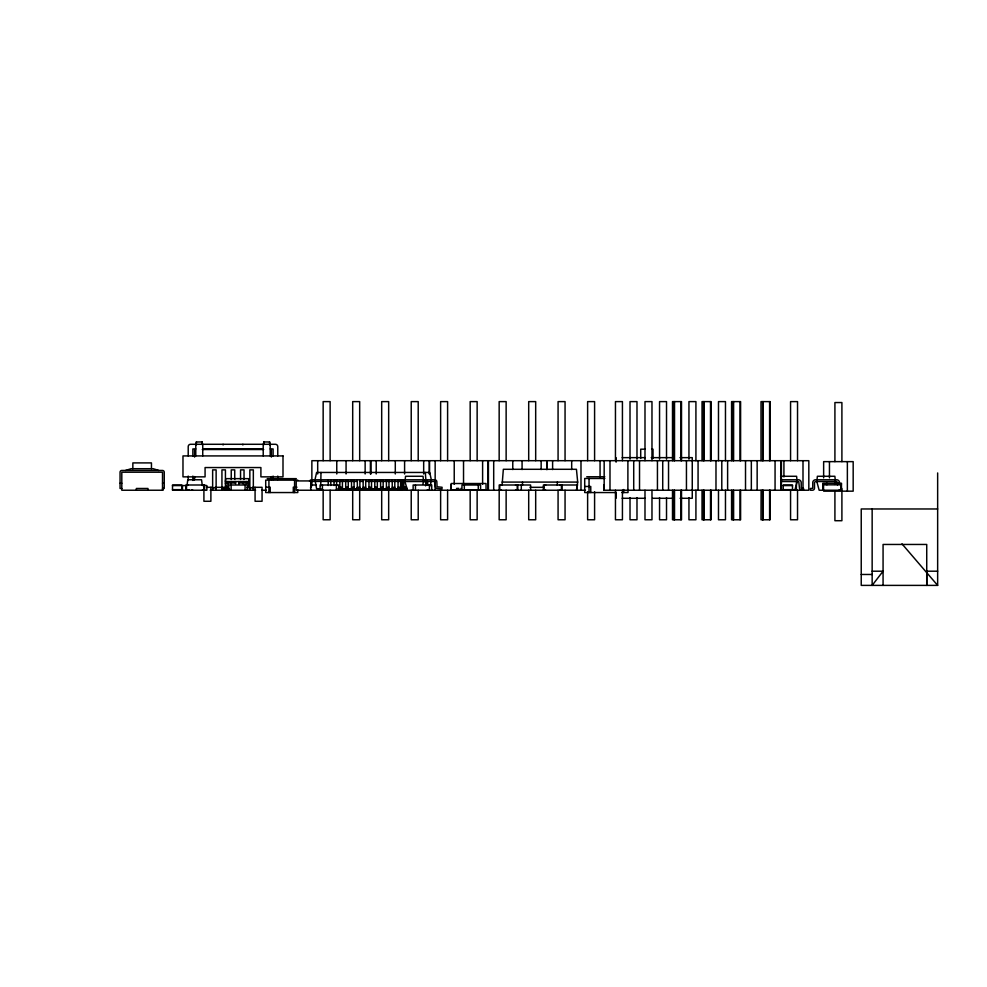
<?xml version="1.0" encoding="UTF-8"?>
<svg xmlns="http://www.w3.org/2000/svg" width="987" height="987" viewBox="0 0 987 987"><rect width="100%" height="100%" fill="white"/><g stroke="black" fill="none" stroke-linecap="round" stroke-linejoin="round"><path stroke-width="1.48" d="M320.997 472.452L320.726 485.814M425.582 485.814L425.853 482.877M502.099 484.999L503.345 469.294L576.445 469.294L577.691 482.088L576.445 490.231M186.975 485.579L187.777 479.768L201.533 479.768L202.335 485.579M195.969 444.681L196.351 441.966L202.162 441.966L202.557 444.681M263.418 444.681L263.8 441.966L269.624 441.966L270.006 444.681M430.357 485.814L431.331 479.781L429.703 472.452L316.605 472.452L314.976 479.781L316.605 488.738L320.997 488.738M247.367 489.096L248.995 482.988L248.613 478.646L225.776 478.646L225.394 481.545L248.995 481.545M422.818 484.42L423.596 481.508L423.041 476.277L405.546 476.277L404.991 481.508L407.323 490.231M794.831 490.231L797.151 481.508L796.595 476.277L780.557 476.277M834.644 484.42L835.421 481.508L834.866 476.277L817.372 476.277L816.817 481.508L819.148 490.231L841.825 490.231L841.825 488.479M125.583 470.454L131.111 468.714L153.207 468.714L158.734 470.454M403.769 479.768L403.449 479.781A2.912 2.912 0 0 0 400.944 482.285L400.907 488.269L398.6 488.479L398.6 490.231M195.771 448.937L192.86 448.937L192.86 456.216M202.742 448.937L263.221 448.937M270.204 448.937L273.103 448.937L273.103 456.216M645.325 449.184L640.711 449.184L640.711 458.412M651.593 449.184L653.024 449.184L653.024 458.412M202.286 449.529L263.689 449.529M622.18 457.647L645.202 457.647M651.186 457.647L672.455 457.647M679.944 457.647L692.257 457.647L692.257 490.231M586.734 476.77L604.821 476.77M604.821 478.473L584.711 478.473L584.711 492.55L616.122 492.55M267.206 478.646L296.297 478.646M781.408 479.768L798.693 479.781A2.912 2.912 0 0 1 801.197 482.285L801.234 488.269L803.554 488.479L803.554 490.231M297.79 480.138L265.713 480.138L265.713 492.55L297.79 492.55L297.79 489.873M357.072 481.409L311.423 481.422L310.893 486.912A1.851 1.851 0 0 1 310.411 487.899M360.144 481.409L363.204 481.409M366.263 481.409L404.547 481.409M422.917 481.409L425.989 481.409L425.311 472.452M427.322 481.409L435.033 481.508L435.415 486.912A1.851 1.851 0 0 0 436.859 488.429L441.966 488.898L442.102 487.27L437.081 486.776L436.822 481.533A2.085 2.085 0 0 0 435.033 479.793L311.275 479.793A2.085 2.085 0 0 0 309.548 481.274M780.865 481.508L798.754 481.594L799.482 488.195A2.036 2.036 0 0 0 801.518 490.231M502.099 482.088L577.691 482.088M235.572 482.988L225.394 482.988L227.022 489.096M238.829 482.988L248.995 482.988M120.056 483.248L121.808 483.248M162.51 483.248L164.249 483.248M822.85 483.988L826.921 483.988M837.395 483.988L841.467 483.988M310.794 484.999L316.111 484.999M577.691 484.999L543.393 484.999L543.393 490.231M172.503 485.579L185.926 485.579M783.197 485.579L792.499 485.579M584.711 486.48L590.769 486.48L590.769 492.55M265.713 487.196L270.204 487.196L270.204 492.55M296.964 487.196L293.299 487.196L293.299 492.55M206.493 487.319L212.637 487.319M215.006 487.319L227.17 487.319L227.17 490.231M246.947 487.319L249.847 487.319M252.487 487.319L262.061 487.319L262.061 501.273L255.078 501.273L255.078 487.319M339.873 487.27L342.427 487.27M345.697 487.27L348.251 487.27M351.508 487.27L354.074 487.27M357.331 487.27L359.885 487.27M363.142 487.27L365.708 487.27M368.965 487.27L371.519 487.27M374.789 487.27L377.342 487.27M380.6 487.27L383.166 487.27M386.423 487.27L388.977 487.27M392.234 487.27L394.8 487.27M398.057 487.27L400.611 487.27M403.88 487.27L406.434 487.27M530.056 487.319L543.689 487.319M212.637 487.899L216.128 487.899M221.939 487.899L225.431 487.899M249.847 487.899L253.338 487.899M121.808 488.479L120.056 488.479L120.056 472.205A1.74 1.74 0 0 1 121.808 470.454L162.51 470.454A1.74 1.74 0 0 1 164.249 472.205L164.249 488.479L162.51 488.479M227.837 488.787L229.465 488.787M337.875 488.738L399.229 488.738M402.301 488.738L406.903 488.738M221.939 488.984L225.431 488.984M172.503 489.651L181.805 489.651M347.424 489.651L356.726 489.651M783.197 489.651L792.499 489.651M451.133 490.058L486.023 490.058M793.412 490.008L796.349 490.008L796.558 481.027M210.182 490.231L255.584 490.231M261.666 490.231L266.354 490.231M585.39 490.231L296.162 490.231L296.223 480.928L310.769 480.928L310.769 490.231M823.639 491.168L853.175 491.168L853.175 461.632L823.639 461.632L823.639 477.881M621.946 492.55L628.016 492.55L628.016 489.515M622.18 498.287L645.029 498.287M652.654 498.287L672.455 498.287M680.068 498.287L692.257 498.287L692.257 490.761M937.65 508.971L861.232 508.971L861.232 585.39L937.65 585.39L937.65 472.946M872.15 571.202L883.069 571.202L872.15 585.39L872.15 508.971M937.65 571.202L926.731 571.202L926.731 585.39L926.731 544.454L883.069 544.454L883.069 585.39M861.232 574.471L872.15 574.471M424.817 479.768L425.138 479.781A2.912 2.912 0 0 1 427.655 482.285L427.667 485.37M937.65 585.39L901.97 543.837M839.493 482.618L839.481 482.285A2.912 2.912 0 0 0 836.964 479.781L815.274 479.781A2.912 2.912 0 0 0 812.77 482.285L812.733 488.269L810.426 488.479L810.426 490.231L812.461 490.231A2.036 2.036 0 0 0 814.497 488.195L814.497 482.52L815.348 481.545L836.594 481.508L837.753 482.668M847.364 461.632L847.364 491.168M841.899 461.632L841.899 402.548L834.916 402.548L834.916 461.632M841.899 491.168L841.899 520.717L834.916 520.717L834.916 491.168M841.467 490.231L841.467 483.248L822.85 483.248L822.85 490.231M840.764 490.231L840.764 484.827L823.553 484.827L823.553 490.231M837.395 483.248L837.395 484.827M829.45 461.632L829.45 477.881M826.921 483.248L826.921 484.827M802.999 460.695L802.999 490.231M797.533 460.695L797.533 401.61L790.562 401.61L790.562 460.695M797.533 490.231L797.533 519.767L790.562 519.767L790.562 490.231M792.499 490.231L792.499 484.999L783.197 484.999L783.197 490.231M783.925 460.695L783.925 476.931M781.408 460.695L781.408 490.231M780.877 460.695L780.877 490.231M775.066 460.695L775.066 490.231M770.131 460.695L770.131 401.61L761.014 401.61L761.014 460.695M770.131 490.231L770.131 519.767L761.014 519.767L761.125 490.231M769.601 401.61L769.601 460.695M769.601 490.231L769.601 519.767M763.148 401.61L763.148 460.695M763.148 490.231L763.148 519.767M762.618 401.61L762.618 460.695M762.618 490.231L762.618 519.767M757.152 460.695L757.152 490.231M751.341 460.695L751.341 490.231M745.518 460.695L745.518 490.231M740.595 460.695L740.595 401.61L731.577 401.61L731.577 460.695M740.595 490.231L740.595 519.767L731.577 519.767L731.577 490.231M740.053 401.61L740.053 460.695M740.053 490.231L740.053 519.767M733.612 401.61L733.612 460.695M733.612 490.231L733.612 519.767M733.082 401.61L733.082 460.695M733.082 490.231L733.082 519.767M727.616 460.695L727.616 490.231M725.47 460.695L725.47 401.61L718.487 401.61L718.487 460.695M725.47 490.231L725.47 519.767L718.487 519.767L718.487 490.231M721.793 460.695L721.793 490.231M715.982 460.695L715.982 490.231M711.047 460.695L711.047 401.61L702.041 401.61L702.041 460.695M711.047 490.231L711.047 519.767L702.041 519.767L702.041 490.231M710.517 401.61L710.517 460.695M710.517 490.231L710.517 519.767M704.076 401.61L704.076 460.695M704.076 490.231L704.076 519.767M703.546 401.61L703.546 460.695M703.546 490.231L703.546 519.767M698.068 460.695L698.068 490.231M695.921 460.695L695.921 401.61L688.951 401.61L688.951 459.177M695.921 490.231L695.921 519.767L688.951 519.767L688.951 497.608M686.446 460.695L686.446 490.231M681.511 460.695L681.511 401.61L672.505 401.61L672.505 460.695M681.511 490.231L681.511 519.767L672.505 519.767L672.505 490.231M680.981 401.61L680.981 460.695M680.981 490.231L680.981 519.767M674.528 401.61L674.528 460.695M674.528 490.231L674.528 519.767M673.998 401.61L673.998 460.695M673.998 490.231L673.998 519.767M668.532 460.695L668.532 490.231M666.521 459.177L666.521 401.61L659.55 401.61L659.55 459.177M666.521 497.608L666.521 519.767L659.55 519.767L659.55 497.608M662.721 460.695L662.721 490.231M657.441 460.695L657.441 490.231M651.975 460.695L651.975 401.61L644.992 401.61L644.992 460.695M651.975 490.231L651.975 519.767L644.992 519.767L644.992 490.231M639.527 460.695L639.527 490.231M636.985 459.177L636.985 401.61L630.014 401.61L630.014 459.177M636.985 497.608L636.985 519.767L630.014 519.767L630.014 497.608M633.716 460.695L633.716 490.231M627.892 460.695L627.892 490.231M623.685 489.515L623.685 492.55M622.427 460.695L622.427 401.61L615.456 401.61L615.456 460.695M622.427 490.231L622.427 519.767L615.456 519.767L615.456 490.231M616.085 457.647L616.085 462.163M616.085 492.266L616.085 498.287M609.991 460.695L609.991 490.231M604.167 460.695L604.167 490.231M603.859 484.999L603.859 490.231L808.822 490.231L808.822 460.695L311.867 460.695L311.867 485.801M600.059 460.695L600.059 476.931M594.593 460.695L594.593 401.61L587.623 401.61L587.623 460.695M594.593 491.711L594.593 519.767L587.623 519.767L587.623 491.711M589.042 478.473L589.042 492.55M580.985 460.695L580.985 490.231M577.148 484.999L577.148 490.231M571.683 460.695L571.683 469.553M565.058 460.695L565.058 401.61L558.074 401.61L558.074 460.695M565.058 490.231L565.058 519.767L558.074 519.767L558.074 490.231M561.998 484.999L561.998 490.231M559.666 484.999L561.418 485.579L561.418 489.651L559.666 490.231M557.322 482.088L557.322 485.135M552.609 460.695L552.609 469.553M546.958 460.695L546.958 469.553M546.798 460.695L546.798 469.553M545.712 484.999L543.973 485.579L543.973 489.651L545.712 490.231M541.147 460.695L541.147 469.553M535.682 460.695L535.682 401.61L528.699 401.61L528.699 460.695M535.682 490.231L535.682 519.767L528.699 519.767L528.699 490.231M530.599 490.231L530.599 484.999L499.2 484.999L499.163 519.767L506.134 519.767L506.134 490.231M522.481 482.088L522.481 485.135M522.074 460.695L522.074 469.553M521.296 484.999L521.296 490.231M517.805 484.999L517.805 490.231M515.473 484.999L517.225 485.579L517.225 489.651L515.473 490.231M512.771 460.695L512.771 469.553M506.134 460.695L506.134 401.61L499.163 401.61L499.163 460.695M501.519 484.999L499.78 485.579L499.78 489.651L501.519 490.231M493.697 460.695L493.697 490.231M488.429 460.695L488.429 490.231M487.874 460.695L487.874 490.231M486.048 490.231L486.023 483.519L451.133 483.519L451.133 490.231M482.606 460.695L482.606 484.321M480.583 490.231L480.583 484.999L461.978 484.999L461.978 490.231M478.263 484.999L478.263 490.231M477.14 460.695L477.14 401.61L470.17 401.61L470.17 460.695M477.14 490.231L477.14 519.767L470.17 519.767L470.17 490.231M464.309 484.999L464.309 490.231M463.532 460.695L463.532 484.321M460.954 488.392L460.954 490.231M458.782 490.231L458.782 488.392L456.599 488.392L456.599 490.231M454.23 460.695L454.23 484.321M450.936 484.999L450.936 490.231M447.604 460.695L447.604 401.61L440.621 401.61L440.621 460.695M447.604 490.231L447.604 519.767L440.621 519.767L440.621 490.231M435.156 460.695L435.156 490.231M431.738 490.231L431.738 484.999L413.134 484.999L413.134 490.231M429.481 460.695L429.481 473.982M429.345 460.695L429.345 473.982M429.419 484.999L429.419 490.231M425.928 485.431L425.89 482.372L424.916 481.52L403.683 481.52L402.671 482.52L402.671 488.195A2.036 2.036 0 0 1 400.636 490.231M423.67 460.695L423.67 473.982M418.204 460.695L418.204 401.61L411.221 401.61L411.221 460.695M418.204 490.231L418.204 519.767L411.221 519.767L411.221 490.231M415.453 484.999L415.453 490.231M406.434 486.603L406.434 488.898L403.88 488.898L403.88 481.274M404.596 460.695L404.596 473.982M400.611 479.781L400.611 488.898L398.057 488.898L398.057 479.781M395.293 460.695L395.293 473.982M394.8 479.781L394.8 488.898L392.234 488.898L392.234 479.781M388.977 479.781L388.977 488.898L386.423 488.898L386.423 479.781M388.668 460.695L388.668 401.61L381.685 401.61L381.685 460.695M388.668 490.231L388.668 519.767L381.685 519.767L381.685 490.231M383.166 479.781L383.166 488.898L380.6 488.898L380.6 479.781M377.342 479.781L377.342 488.898L374.789 488.898L374.789 479.781M376.22 460.695L376.22 473.982M371.519 479.781L371.519 488.898L368.965 488.898L368.965 479.781M370.952 460.695L370.952 473.982M370.409 460.695L370.409 473.982M365.708 479.781L365.708 488.898L363.142 488.898L363.142 479.781M365.141 460.695L365.141 473.982M359.885 479.781L359.885 488.898L357.331 488.898L357.331 479.781M359.675 460.695L359.675 401.61L352.692 401.61L352.692 460.695M359.675 490.231L359.675 519.767L352.692 519.767L352.692 490.231M356.726 487.615L356.726 490.231M354.074 479.781L354.074 488.898L351.508 488.898L351.508 479.781M348.251 479.781L348.251 488.898L345.697 488.898L345.697 479.781M347.424 487.615L347.424 490.231M346.067 460.695L346.067 473.982M342.427 479.781L342.427 488.898L339.873 488.898L339.873 479.781M338.701 490.231L338.701 484.999L320.096 484.999L320.096 490.231M336.764 460.695L336.764 473.982M336.616 479.781L336.616 485.505M336.37 484.999L336.37 490.231M334.05 479.781L334.05 485.505M330.793 479.781L330.793 485.505M330.127 460.695L330.127 401.61L323.156 401.61L323.156 460.695M330.127 490.231L330.127 519.767L323.156 519.767L323.156 490.231M328.239 479.781L328.239 485.505M322.416 484.999L322.416 490.231M317.691 460.695L317.691 473.982M294.582 480.138L294.582 492.55M277.766 455.92L277.766 446.617A2.332 2.332 0 0 0 275.435 444.286L190.54 444.286A2.332 2.332 0 0 0 188.209 446.617L188.209 455.92M277.766 476.067L277.766 479.534M273.103 476.067L273.103 479.534M271.363 449.529L271.363 457.067M271.363 476.561L271.363 479.682M270.204 444.286L270.204 455.92M269.624 441.966L269.624 444.681M268.92 480.138L268.92 492.55M263.8 441.966L263.8 444.681M263.221 444.286L263.221 455.92M253.338 490.231L253.338 469.874L249.847 469.874L249.847 490.231M247.404 490.231L247.404 484.999L228.799 484.999L228.799 490.231M246.553 481.545L246.553 483.951M245.084 484.999L245.084 490.231M244.036 479.485L244.036 469.874L240.544 469.874L240.544 479.485M243.295 481.545L243.295 483.951M242.876 444.286L242.876 444.977M238.829 481.545L238.829 483.951M235.572 481.545L235.572 483.951M234.733 479.485L234.733 469.874L231.242 469.874L231.242 479.485M231.094 481.545L231.094 483.951M231.131 484.999L231.131 490.231M227.837 481.545L227.837 490.231M225.431 490.231L225.431 469.874L221.939 469.874L221.939 490.231M223.099 444.286L223.099 444.977M216.128 490.231L216.128 469.874L212.637 469.874L212.637 490.231M210.885 487.319L210.885 501.273L203.914 501.273L203.914 490.231M204.531 490.231L204.531 484.999L185.914 484.999L185.914 490.231M203.951 485.579L203.951 489.651L202.199 490.231M202.742 444.286L202.742 455.92M202.162 441.966L202.162 444.681M202.199 484.999L206.863 485.579L206.863 490.231L172.503 490.231L172.503 484.999L181.805 484.999L181.805 490.231M196.351 441.966L196.351 444.681M195.771 444.286L195.771 455.92M194.612 449.529L194.612 457.067M194.612 476.561L194.612 479.682M192.86 476.067L192.86 480.459M188.209 476.067L188.209 480.459M188.246 484.999L186.506 485.579L186.506 489.651L188.246 490.231M182.447 485.579L182.447 490.231M163.003 487.615L163.003 490.231L121.808 490.231L121.808 472.205L162.51 472.205L162.51 490.231M151.455 468.714L151.455 462.903L132.85 462.903L132.85 468.714M147.976 490.231L147.976 488.479L136.342 488.479L136.342 490.231M192.86 490.231A4.651 4.651 0 0 1 191.663 490.07M189.43 490.095A4.528 4.528 0 0 1 188.209 490.231A5.589 5.589 0 0 0 188.788 490.107M193.489 477.572A4.701 4.701 0 0 1 194.032 479.768M271.98 479.188A4.701 4.701 0 0 1 272.486 477.572M427.963 490.231A2.036 2.036 0 0 1 427.186 490.07M774.955 490.07A2.036 2.036 0 0 1 774.178 490.231M839.789 490.231A2.036 2.036 0 0 1 839.012 490.07M282.998 455.92L182.977 455.92L182.977 476.857L205.074 476.857L205.074 467.554L260.901 467.554L260.901 476.857L282.998 476.857L282.998 455.92"/></g></svg>
